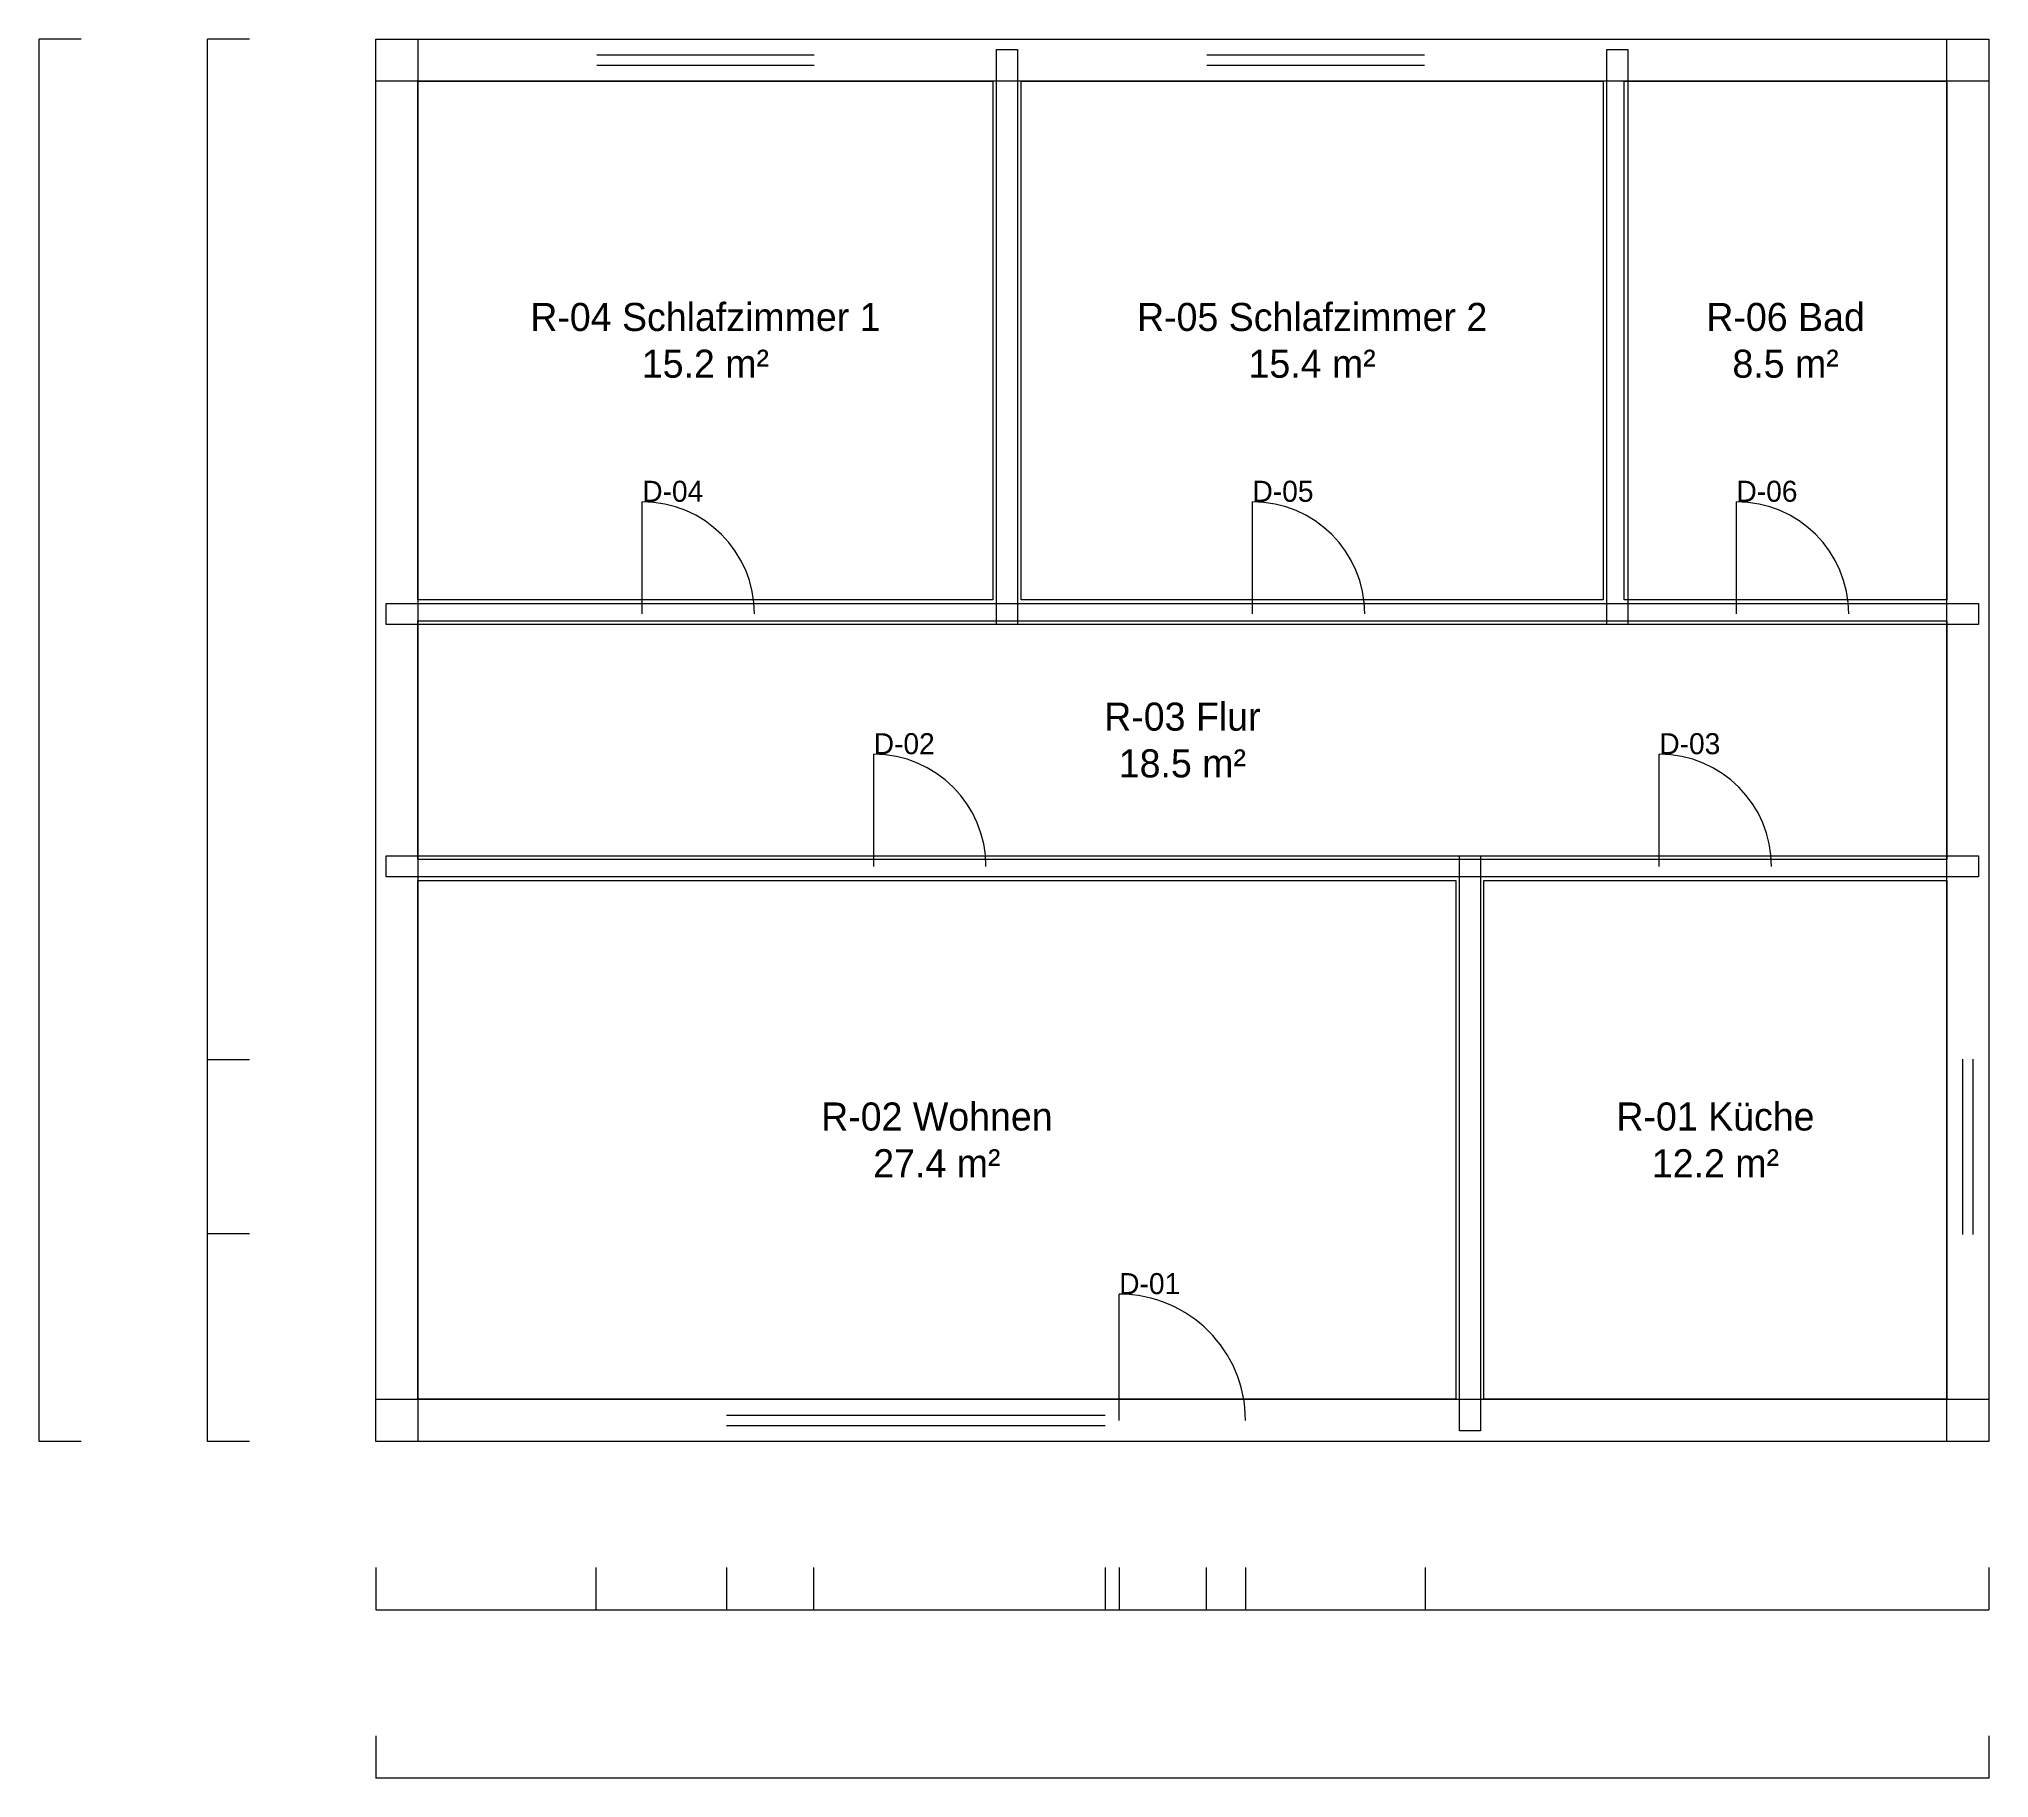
# Model space of a CAD drawing. Header units: millimetres. Extents: x -2400 to 11500, y -2400 to 10000.
import ezdxf

# ---------------------------------------------------------------- set-up
doc = ezdxf.new("R2010")
doc.units = ezdxf.units.MM
for name, color, linetype in [('A-ANNO-DIMS', 1, 'Continuous'), ('A-ANNO-TEXT', 3, 'Continuous'), ('A-AREA', 8, 'Continuous'), ('A-AREA-IDEN', 2, 'Continuous'), ('A-DOOR', 30, 'Continuous'), ('A-GLAZ', 5, 'Continuous'), ('A-WALL', 7, 'Continuous')]:
    doc.layers.add(name, color=color, linetype=linetype)
doc.styles.add('OpenSansCondensed-Light', font='OpenSansCondensed-Light.ttf')
doc.dimstyles.new('EZDXF', dxfattribs={"dimtxt": 0.25, "dimasz": 0.175, "dimexe": 0.375, "dimexo": 0.125, "dimgap": 0.1, "dimtad": 1, "dimlfac": 100, "dimzin": 12, "dimdsep": 46, "dimtxsty": 'OpenSansCondensed-Light', "dimblk": 'ARCHTICK', "dimcen": 2.5, "dimazin": 3, "dimtfac": 0.5, "dimtmove": 2, "dimatfit": 3})

# ---------------------------------------------------------------- blocks, each defined once
blk = doc.blocks.new('_ARCHTICK')
at = {"color": 0, "linetype": 'BYBLOCK', "const_width": 0.15}
blk.add_lwpolyline([(-0.5, -0.5), (0.5, 0.5)], dxfattribs=at)

msp = doc.modelspace()

# ---------------------------------------------------------------- linework, layer by layer
at = {"layer": 'A-AREA'}
for points in [[(300, 9700), (4400, 9700), (4400, 6000), (300, 6000), (300, 9700)], [(4600, 9700), (8750, 9700), (8750, 6000), (4600, 6000), (4600, 9700)], [(8900, 9700), (11200, 9700), (11200, 6000), (8900, 6000), (8900, 9700)], [(300, 5850), (11200, 5850), (11200, 4150), (300, 4150), (300, 5850)], [(300, 4000), (7700, 4000), (7700, 300), (300, 300), (300, 4000)], [(7900, 4000), (11200, 4000), (11200, 300), (7900, 300), (7900, 4000)]]:
    msp.add_lwpolyline(points, close=True, dxfattribs=at)
at = {"layer": 'A-DOOR'}
for p, q in [((1900, 5900), (1900, 6700)), ((6250, 5900), (6250, 6700)), ((9700, 5900), (9700, 6700)), ((3550, 4100), (3550, 4900)), ((9150, 4100), (9150, 4900)), ((5300, 150), (5300, 1050))]:
    msp.add_line(p, q, dxfattribs=at)
for centre, radius in [((1900, 5900), 800), ((6250, 5900), 800), ((9700, 5900), 800), ((3550, 4100), 800), ((9150, 4100), 800), ((5300, 150), 900)]:
    msp.add_arc(centre, radius, 0, 90, dxfattribs=at)
at = {"layer": 'A-GLAZ'}
for p, q in [((1575, 9887.5), (3125, 9887.5)), ((5925, 9887.5), (7475, 9887.5)), ((1575, 9812.5), (3125, 9812.5)), ((5925, 9812.5), (7475, 9812.5)), ((11312.5, 1475), (11312.5, 2725)), ((11387.5, 1475), (11387.5, 2725)), ((2500, 187.5), (5200, 187.5)), ((2500, 112.5), (5200, 112.5))]:
    msp.add_line(p, q, dxfattribs=at)
at = {"layer": 'A-WALL'}
for points in [[(5925, 10000), (7475, 10000), (11500, 10000), (11500, 9700), (7475, 9700), (5925, 9700), (3125, 9700), (1575, 9700), (0, 9700), (0, 10000), (1575, 10000), (3125, 10000), (5925, 10000)], [(300, 0), (0, 0), (0, 10000), (300, 10000), (300, 0)], [(4575, 5825), (4425, 5825), (4425, 9925), (4575, 9925), (4575, 5825)], [(8925, 5825), (8775, 5825), (8775, 9925), (8925, 9925), (8925, 5825)], [(11500, 1475), (11500, 0), (11200, 0), (11200, 1475), (11200, 2725), (11200, 10000), (11500, 10000), (11500, 2725), (11500, 1475)], [(75, 5975), (1900, 5975), (2700, 5975), (4575, 5975), (4575, 5825), (2700, 5825), (1900, 5825), (75, 5825), (75, 5975)], [(4425, 5975), (6250, 5975), (7050, 5975), (8925, 5975), (8925, 5825), (7050, 5825), (6250, 5825), (4425, 5825), (4425, 5975)], [(8775, 5975), (9700, 5975), (10500, 5975), (11425, 5975), (11425, 5825), (10500, 5825), (9700, 5825), (8775, 5825), (8775, 5975)], [(75, 4175), (3550, 4175), (4350, 4175), (7875, 4175), (7875, 4025), (4350, 4025), (3550, 4025), (75, 4025), (75, 4175)], [(7875, 75), (7725, 75), (7725, 4175), (7875, 4175), (7875, 75)], [(7725, 4175), (9150, 4175), (9950, 4175), (11425, 4175), (11425, 4025), (9950, 4025), (9150, 4025), (7725, 4025), (7725, 4175)], [(2500, 0), (0, 0), (0, 300), (2500, 300), (5200, 300), (5300, 300), (6200, 300), (11500, 300), (11500, 0), (6200, 0), (5300, 0), (5200, 0), (2500, 0)]]:
    msp.add_lwpolyline(points, close=True, dxfattribs=at)

# ---------------------------------------------------------------- texts
at = {"layer": 'A-ANNO-TEXT'}
for s, p in [('D-04', (1900, 6700)), ('D-05', (6250, 6700)), ('D-06', (9700, 6700)), ('D-02', (3550, 4900)), ('D-03', (9150, 4900)), ('D-01', (5300, 1050))]:
    msp.add_text(s, height=150, dxfattribs=at).set_placement(p)
at = {"layer": 'A-AREA-IDEN', "char_height": 200, "attachment_point": 5}
for s, insert in [('R-04 Schlafzimmer 1\\P15.2 m²', (2350, 7850)), ('R-05 Schlafzimmer 2\\P15.4 m²', (6675, 7850)), ('R-06 Bad\\P8.5 m²', (10050, 7850)), ('R-03 Flur\\P18.5 m²', (5750, 5000)), ('R-02 Wohnen\\P27.4 m²', (4000, 2150)), ('R-01 Küche\\P12.2 m²', (9550, 2150))]:
    msp.add_mtext(s, dxfattribs=dict(at, insert=insert))

# ---------------------------------------------------------------- dimensions: what is measured, and where the dimension line sits
at = {"layer": 'A-ANNO-DIMS'}
for base, p1, p2 in [((-2400, 0), (-2100, 0), (-2100, 10000)), ((-1200, 2720), (-900, 2720), (-900, 10000)), ((-1200, 1480), (-900, 1480), (-900, 2720)), ((-1200, 0), (-900, 0), (-900, 1480))]:
    msp.add_linear_dim(base=base, p1=p1, p2=p2, angle=90, dimstyle='EZDXF', dxfattribs=at).render()
for base, p1, p2 in [((0, -1200), (0, -900), (1570, -900)), ((1570, -1200), (1570, -900), (2500, -900)), ((2500, -1200), (2500, -900), (3120, -900)), ((3120, -1200), (3120, -900), (5200, -900)), ((5200, -1200), (5200, -900), (5300, -900)), ((5300, -1200), (5300, -900), (5920, -900)), ((5920, -1200), (5920, -900), (6200, -900)), ((6200, -1200), (6200, -900), (7480, -900)), ((7480, -1200), (7480, -900), (11500, -900)), ((0, -2400), (0, -2100), (11500, -2100))]:
    msp.add_linear_dim(base=base, p1=p1, p2=p2, dimstyle='EZDXF', dxfattribs=at).render()

doc.saveas('drawing.dxf')
